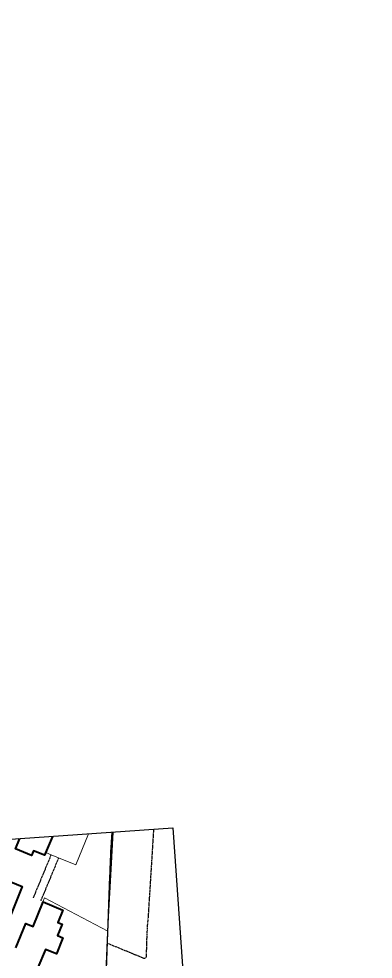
# Model space of a CAD drawing. Header units: millimetres. Extents: x 50357 to 985146, y 723188 to 1803594.
# Drawn here: x 830104.5 to 830191.9, y 820429.3 to 820661.2 of the extents above; entities that cross this region are included whole.
import ezdxf
from ezdxf.xclip import XClip

# ---------------------------------------------------------------- set-up
doc = ezdxf.new("R2010")
doc.units = ezdxf.units.MM
doc.header["$LTSCALE"] = 3
doc.header["$MEASUREMENT"] = 0
doc.linetypes.add('x-baseplan$0$DGN Style 2', pattern=[1.94727e-06, 0, -1.94727e-06])
doc.layers.get('Defpoints').update_dxf_attribs({"color": 32})
doc.layers.add('00_Xref', color=7, linetype='Continuous')
doc.layers.add('x-baseplan$0$AR-ROAD_AR_BS_MI_', color=7, linetype='Continuous', true_color=0x6d6d6d)

# ---------------------------------------------------------------- blocks, each defined once
blk = doc.blocks.new('x-baseplan')
at = {"layer": 'x-baseplan$0$AR-ROAD_AR_BS_MI_', "linetype": 'x-baseplan$0$DGN Style 2'}
for p, q in [((834902.9, 818480.15), (834900.63, 818443.6)), ((834890.9, 818438.06), (834899.61, 818434.47))]:
    blk.add_line(p, q, dxfattribs=at)
at = {"layer": 'x-baseplan$0$AR-ROAD_AR_BS_MI_', "flags": 128}
blk.add_lwpolyline([(834813.07, 818216.61), (834883.04, 818221.15, 0.392146), (834887.72, 818226.08), (834889.93, 818409.78, -0.011464), (834891.55, 818456.37), (834895.42, 818523.36, 0.016127), (834896.88, 818580.3), (834896.69, 818608.52, 0.315478), (834893.71, 818612.71), (834867.74, 818621.9, 0.032201)], format="xyb", dxfattribs=at)
at = {"layer": 'x-baseplan$0$AR-ROAD_AR_BS_MI_', "lineweight": 40, "flags": 128}
for points in [[(834867.54, 818482.71), (834870.4, 818489.69), (834867.85, 818495.76), (834870.72, 818496.91), (834869.6, 818499.76), (834872.16, 818500.82), (834871.67, 818502.05), (834876.56, 818504.08), (834877.92, 818501.11), (834874.98, 818493.99), (834876.63, 818493.27), (834874.6, 818488.23), (834876.8, 818487.31), (834879.11, 818492.81), (834880.71, 818492.19), (834884.12, 818500.56), (834888.03, 818499.01), (834887.6, 818497.88), (834889.9, 818496.9), (834888.82, 818494.21), (834889.75, 818493.83), (834886.21, 818485.41), (834883.79, 818486.36), (834882.19, 818482.41), (834883.57, 818481.8), (834884.1, 818482.99), (834887.2, 818481.74), (834886.71, 818480.57), (834889.16, 818479.56), (834887.76, 818476.18), (834885.28, 818477.16), (834883.98, 818473.78), (834882.75, 818474.27), (834881.76, 818471.72), (834880.34, 818472.31), (834875.18, 818459.82), (834872.43, 818460.96), (834871.98, 818459.8), (834868.05, 818461.4), (834871.46, 818469.72), (834869.83, 818470.39), (834872.11, 818475.95), (834869.89, 818476.86), (834867.82, 818471.82)], [(834865.5, 818453.84), (834869.69, 818452.12), (834866.67, 818444.77)], [(834868.08, 818436.97), (834870.58, 818442.97), (834872.33, 818442.23), (834874.83, 818448.32), (834879.71, 818446.28), (834878.48, 818443.24), (834879.48, 818442.82), (834878.33, 818440.03), (834879.71, 818439.45), (834878.1, 818435.49), (834875.37, 818436.59), (834873.52, 818432.16)]]:
    blk.add_lwpolyline(points, dxfattribs=at)
at = {"layer": 'x-baseplan$0$AR-ROAD_AR_BS_MI_', "lineweight": 0, "flags": 128}
for points in [[(834892.74, 818481.48), (834882.85, 818457.46), (834878.63, 818459.19)], [(834892.74, 818481.48), (834892.36, 818474.88), (834891.45, 818459.14), (834890.78, 818441.14)], [(834876.78, 818459.95), (834875.48, 818460.49)], [(834878.63, 818459.19), (834876.78, 818459.95)], [(834874.76, 818448.35), (834875.18, 818449.32), (834890.78, 818441.14)], [(834890.78, 818441.14), (834890.71, 818439.29), (834889.86, 818415.24), (834889.65, 818400.27)]]:
    blk.add_lwpolyline(points, dxfattribs=at)
at = {"layer": 'x-baseplan$0$AR-ROAD_AR_BS_MI_', "linetype": 'x-baseplan$0$DGN Style 2', "flags": 128}
for points in [[(834876.78, 818459.95), (834872.38, 818449.37)], [(834878.63, 818459.19), (834874.22, 818448.58)]]:
    blk.add_lwpolyline(points, dxfattribs=at)
at = {"layer": 'x-baseplan$0$AR-ROAD_AR_BS_MI_', "linetype": 'x-baseplan$0$DGN Style 2', "extrusion": (0, 0, -1)}
blk.add_arc((-835080.79, 818432.43), 180.5, 0.7472, 3.5468, dxfattribs=at)
at = {"layer": 'x-baseplan$0$AR-ROAD_AR_BS_MI_', "linetype": 'x-baseplan$0$DGN Style 2'}
blk.add_arc((834899.79, 818434.94), 0.5, 247.6029, 2.9807, dxfattribs=at)
at = {"layer": 'x-baseplan$0$AR-ROAD_AR_BS_MI_'}
blk.add_open_spline([(834888.67, 818328.07), (834888.67, 818328.07), (834888.38, 818295.02), (834888.09, 818261.08), (834887.79, 818227.14), (834887.77, 818226.21), (834887.39, 818225.25), (834886.99, 818224.24), (834886.62, 818223.27), (834886.56, 818223.2), (834885.66, 818222.6), (834884.73, 818221.98), (834883.83, 818221.38), (834883.6, 818221.34), (834873.62, 818220.65), (834860.55, 818219.75), (834847.67, 818218.85), (834832.74, 818217.87), (834820.68, 818217.06), (834808.61, 818216.26), (834808.2, 818216.25), (834798.22, 818216.56), (834787.81, 818216.89), (834777.59, 818217.2), (834777.1, 818217.21), (834775.31, 818216.98), (834773.48, 818216.75), (834771.72, 818216.53), (834771.67, 818216.57), (834771.65, 818217.37), (834771.62, 818218.22), (834771.59, 818219.03), (834771.54, 818219.08), (834771.15, 818219.1), (834770.77, 818219.1), (834770.24, 818219.14), (834766.91, 818218.61), (834763.59, 818218.12), (834759.9, 818217.56), (834759.34, 818217.48), (834757.06, 818217.04), (834755.22, 818216.7), (834753.38, 818216.35), (834752.97, 818216.31), (834747.8, 818215.98), (834742.49, 818215.64), (834737.49, 818215.32), (834737.08, 818215.32), (834727.35, 818215.76), (834717.06, 818216.22), (834707.04, 818216.66), (834706.37, 818216.7), (834702.63, 818217.25), (834698.89, 818217.77), (834694.28, 818218.46), (834693.27, 818218.56), (834689.61, 818219.49), (834686.87, 818220.14), (834684.14, 818220.82), (834684.08, 818220.78), (834683.57, 818218.82), (834683.06, 818216.8), (834682.55, 818214.84), (834682.49, 818214.79), (834674.56, 818214.66), (834653.52, 818214.34), (834632.08, 818214.06), (834618.51, 818213.88), (834618.05, 818213.82), (834618.03, 818213.65), (834618, 818213.42), (834617.98, 818213.24), (834617.82, 818213.19), (834613.22, 818213.05), (834605.57, 818212.81), (834598.07, 818212.57), (834593.33, 818212.44), (834591.66, 818212.34), (834586.27, 818212.36), (834582.17, 818212.43), (834578.07, 818212.46), (834577.53, 818212.45), (834575.78, 818212.32), (834573.51, 818212.16), (834571.4, 818211.99), (834569.3, 818211.95), (834567.2, 818211.89), (834565.09, 818211.82), (834563.03, 818211.87), (834561.1, 818211.9), (834559.17, 818211.94), (834558.44, 818211.97), (834556.69, 818212.09), (834554.41, 818212.24), (834552.49, 818212.35), (834550.26, 818212.61), (834548.34, 818212.82), (834546.42, 818213.04), (834546.04, 818213.1), (834544.33, 818213.47), (834542.11, 818213.97), (834540.07, 818214.39), (834537.99, 818214.98), (834536.23, 818215.47), (834534.48, 818215.95), (834534.18, 818216.06), (834531.88, 818217.03), (834529.57, 818217.99), (834526.79, 818219.19), (834526.15, 818219.4), (834524.11, 818220.67), (834522.54, 818221.6), (834520.97, 818222.55), (834520.78, 818222.7), (834518.57, 818224.61), (834516.3, 818226.59), (834514.14, 818228.46), (834514.03, 818228.58), (834512.46, 818230.83), (834510.83, 818233.15), (834509.25, 818235.41), (834509.16, 818235.58), (834507.94, 818238.42), (834506.7, 818241.32), (834505.5, 818244.13), (834505.47, 818244.26), (834505.02, 818248.14), (834504.57, 818252.11), (834504.12, 818256), (834504.12, 818256.16), (834504.55, 818259), (834504.99, 818261.97), (834505.42, 818264.87), (834505.47, 818265.08), (834506.07, 818266.74), (834506.74, 818268.64), (834507.38, 818270.45), (834507.71, 818271.28), (834510.81, 818278.82), (834513.92, 818286.34), (834518.06, 818296.29), (834527.72, 818319.82), (834537.44, 818343.33), (834549.6, 818372.98), (834553.98, 818383.5), (834558.35, 818394.02), (834561.15, 818400.86), (834563.36, 818406.32), (834570.45, 818423.49), (834576.15, 818437.21), (834581.85, 818450.94), (834588.29, 818466.58), (834593.9, 818480.2), (834600.86, 818497.09), (834602.22, 818500.34), (834615.38, 818532.02), (834628.73, 818564.17), (834642.08, 818596.31), (834643.97, 818600.83), (834646.95, 818607.73), (834649.99, 818614.77), (834652.67, 818620.99), (834652.77, 818621.19), (834655.26, 818624.79), (834657.83, 818628.52), (834660.35, 818632.18), (834660.46, 818632.37), (834661.2, 818634.18), (834662.01, 818636.16), (834662.8, 818638.07), (834662.83, 818638.27), (834662.72, 818638.31), (834662.61, 818638.35), (834662.48, 818638.47), (834662.38, 818638.56), (834662.27, 818638.65), (834662.23, 818638.82), (834662.17, 818638.94), (834662.17, 818639.21), (834662.24, 818639.35), (834662.28, 818639.57), (834662.61, 818640.2), (834664.31, 818643.54), (834666, 818646.8), (834667.62, 818649.98), (834668.74, 818652.08), (834672.43, 818657.41), (834679.25, 818662.86), (834689.32, 818666.08), (834699.26, 818666.01), (834703.97, 818665), (834706.28, 818664.24), (834706.38, 818664.21), (834720.68, 818659.51), (834735.2, 818654.75), (834749.72, 818649.99), (834750.46, 818649.77), (834764.35, 818646.01), (834778.54, 818642.17), (834792.3, 818638.45), (834793.08, 818638.26), (834813.72, 818633.83), (834837.12, 818628.81), (834860.03, 818623.89), (834862.95, 818623.26), (834864.32, 818622.87), (834865.7, 818622.47), (834867.68, 818621.93), (834869.37, 818621.31), (834878.22, 818618.2), (834886.4, 818615.29), (834893.62, 818612.74), (834893.74, 818612.67), (834894.7, 818611.31), (834895.7, 818609.91), (834896.66, 818608.56), (834896.69, 818608.41), (834896.75, 818599.58), (834896.81, 818590.17), (834896.87, 818580.87), (834896.87, 818579.94), (834896.6, 818569.4), (834896.33, 818558.87), (834896.04, 818547.2), (834895.7, 818538.64), (834895.25, 818528.31), (834894.88, 818519.48), (834894.77, 818517.11), (834894.52, 818512.75), (834894.25, 818508.4), (834893.34, 818492.11), (834892.64, 818479.56), (834891.8, 818465.26), (834891.63, 818462.14), (834891.44, 818459.01), (834891.36, 818456.64), (834890.86, 818443.35), (834890.36, 818429.22), (834889.89, 818416.09), (834889.85, 818414.41), (834889.56, 818393.82), (834889.26, 818373.23), (834889.01, 818353.47), (834889.01, 818353.47), (834888.95, 818349.44), (834888.88, 818342.73), (834888.77, 818336.02), (834888.76, 818331.58), (834888.71, 818329.82), (834888.67, 818328.07)], degree=3, knots=[0, 0, 0, 0, 0.033626, 0.067252, 0.069059, 0.069059, 0.069159, 0.071165, 0.071265, 0.071265, 0.071365, 0.073454, 0.073554, 0.073554, 0.073946, 0.093905, 0.100212, 0.100212, 0.124359, 0.12481, 0.12481, 0.125198, 0.145138, 0.146001, 0.146001, 0.14614, 0.149655, 0.149755, 0.149755, 0.149855, 0.151388, 0.151488, 0.151488, 0.151588, 0.152273, 0.152273, 0.152659, 0.159122, 0.159122, 0.160257, 0.160257, 0.163847, 0.164067, 0.164067, 0.164693, 0.174606, 0.174891, 0.174891, 0.175442, 0.194717, 0.195845, 0.195845, 0.196093, 0.203524, 0.203524, 0.20558, 0.20558, 0.211212, 0.211312, 0.211312, 0.211412, 0.215437, 0.215537, 0.215537, 0.215637, 0.23167, 0.258354, 0.25928, 0.25928, 0.25938, 0.259643, 0.259743, 0.259743, 0.260069, 0.269095, 0.27533, 0.27533, 0.278736, 0.278736, 0.286307, 0.287076, 0.287076, 0.287405, 0.290642, 0.291712, 0.291712, 0.294921, 0.295991, 0.295991, 0.299128, 0.299913, 0.299913, 0.300626, 0.303478, 0.304548, 0.304548, 0.308056, 0.30847, 0.30847, 0.308847, 0.312039, 0.313089, 0.313089, 0.316441, 0.316791, 0.316791, 0.31708, 0.321883, 0.321883, 0.32324, 0.32324, 0.32677, 0.326959, 0.326959, 0.32727, 0.332908, 0.333079, 0.333079, 0.333241, 0.338666, 0.338853, 0.338853, 0.339061, 0.345144, 0.34527, 0.34527, 0.345429, 0.353216, 0.353397, 0.353397, 0.353533, 0.359245, 0.359506, 0.359506, 0.359681, 0.363106, 0.36359, 0.36359, 0.364938, 0.380162, 0.380162, 0.386865, 0.431922, 0.431922, 0.452068, 0.455112, 0.455112, 0.467096, 0.467096, 0.492906, 0.497337, 0.497337, 0.527321, 0.527321, 0.534488, 0.534488, 0.597137, 0.605306, 0.605306, 0.607105, 0.620617, 0.620897, 0.620897, 0.621063, 0.629811, 0.630109, 0.630109, 0.63025, 0.634084, 0.634464, 0.634464, 0.634564, 0.634698, 0.634698, 0.634914, 0.634986, 0.634986, 0.63525, 0.63525, 0.635553, 0.635553, 0.635699, 0.63699, 0.643184, 0.643184, 0.644248, 0.64803, 0.656298, 0.663294, 0.669382, 0.674106, 0.674106, 0.67432, 0.67432, 0.704737, 0.705406, 0.705406, 0.706314, 0.734691, 0.735311, 0.735311, 0.736322, 0.778271, 0.784004, 0.784004, 0.784347, 0.786914, 0.786914, 0.788526, 0.790585, 0.805999, 0.806183, 0.806183, 0.806283, 0.809571, 0.809671, 0.809671, 0.80989, 0.827641, 0.828812, 0.828812, 0.829545, 0.850248, 0.850248, 0.853304, 0.867687, 0.871282, 0.871282, 0.872523, 0.880156, 0.880156, 0.905731, 0.905731, 0.909295, 0.912095, 0.912095, 0.914131, 0.939148, 0.940871, 0.940871, 0.942563, 0.982771, 0.982771, 0.982771, 0.982771, 0.990968, 0.996432, 0.996432, 1, 1, 1, 1], dxfattribs=at)

msp = doc.modelspace()

# ---------------------------------------------------------------- linework, layer by layer
at = {"layer": 'Defpoints'}
msp.add_lwpolyline([(829438.2749, 820412.4564), (830142.5028, 820461.6873), (830191.8829, 819755.3265), (829487.6549, 819706.0955)], close=True, dxfattribs=at)

# ---------------------------------------------------------------- block references
at = {"layer": '00_Xref'}
ref = msp.add_blockref('x-baseplan', (-4764.2896, 1995.1308), dxfattribs=at)
XClip(ref).set_block_clipping_path([(834202.5645048908, 818417.3256012732), (834906.7924435089, 818466.5565350093), (834956.1724833156, 817760.1956963469), (834251.9445446975, 817710.9647626108)])

doc.saveas('drawing.dxf')
